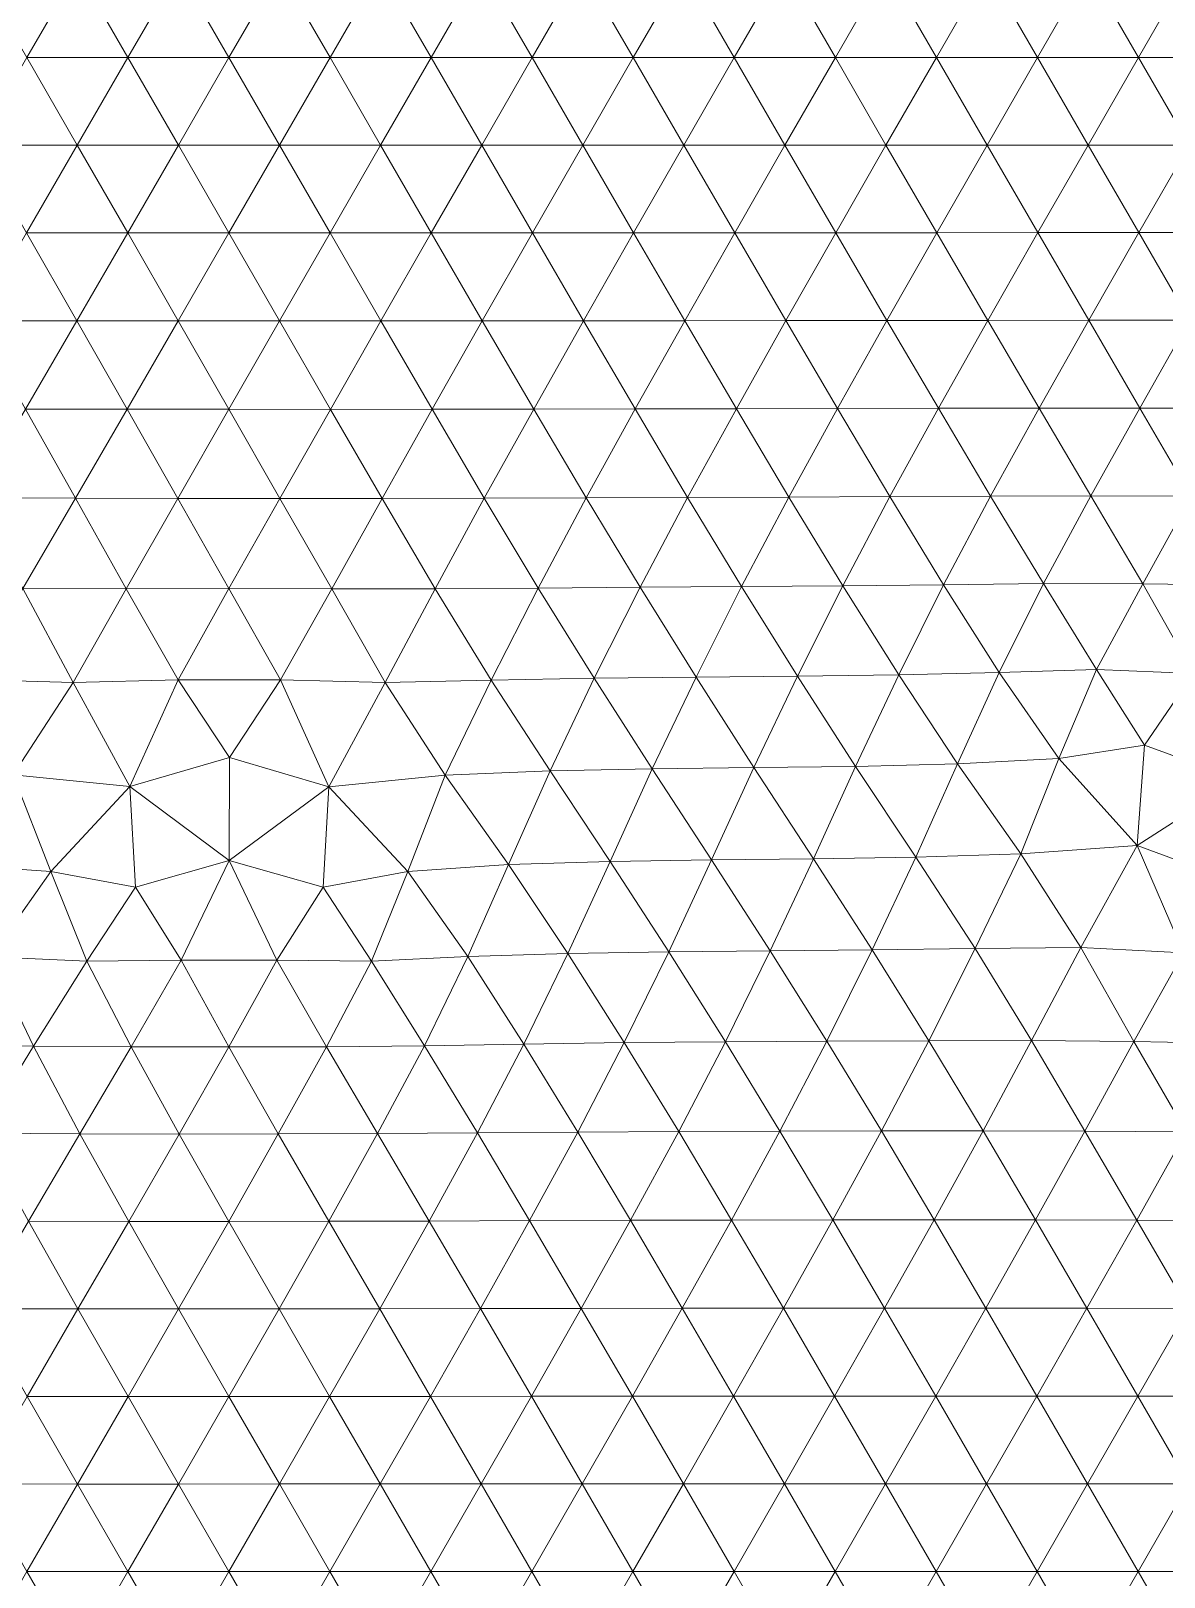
# Model space of a CAD drawing. Extents: x 1.2 to 53.9, y -43.5 to 3.2.
# Drawn here: x 8.108 to 10.351, y -28.434 to -25.373 of the extents above; entities that cross this region are included whole.
import ezdxf

# ---------------------------------------------------------------- set-up
doc = ezdxf.new("R2010")
doc.units = 0
doc.header["$MEASUREMENT"] = 0
doc.layers.add('layer', color=7, linetype='Continuous')

msp = doc.modelspace()

# ---------------------------------------------------------------- linework, layer by layer
at = {"layer": 'layer', "color": 47, "lineweight": 9}
for points in [[(8.1999, -25.2529), (7.9999, -25.2528), (8.0998, -25.4261)], [(8.2999, -25.4262), (8.1999, -25.2529), (8.0998, -25.4261)], [(8.4, -25.2529), (8.1999, -25.2529), (8.2999, -25.4262)], [(8.4999, -25.4262), (8.4, -25.2529), (8.2999, -25.4262)], [(8.6, -25.2529), (8.4, -25.2529), (8.4999, -25.4262)], [(8.7, -25.4262), (8.6, -25.2529), (8.4999, -25.4262)], [(8.8, -25.2529), (8.6, -25.2529), (8.7, -25.4262)], [(8.9001, -25.4262), (8.8, -25.2529), (8.7, -25.4262)], [(9, -25.2529), (8.8, -25.2529), (8.9001, -25.4262)], [(9.1001, -25.4262), (9, -25.2529), (8.9001, -25.4262)], [(9.2001, -25.2529), (9, -25.2529), (9.1001, -25.4262)], [(9.3002, -25.4262), (9.2001, -25.2529), (9.1001, -25.4262)], [(9.4001, -25.2529), (9.2001, -25.2529), (9.3002, -25.4262)], [(9.5002, -25.4261), (9.4001, -25.2529), (9.3002, -25.4262)], [(9.6001, -25.2528), (9.4001, -25.2529), (9.5002, -25.4261)], [(9.7003, -25.4261), (9.6001, -25.2528), (9.5002, -25.4261)], [(9.8001, -25.2528), (9.6001, -25.2528), (9.7003, -25.4261)], [(9.9002, -25.4261), (9.8001, -25.2528), (9.7003, -25.4261)], [(10.0001, -25.2528), (9.8001, -25.2528), (9.9002, -25.4261)], [(10.1002, -25.4261), (10.0001, -25.2528), (9.9002, -25.4261)], [(10.2001, -25.2528), (10.0001, -25.2528), (10.1002, -25.4261)], [(10.3002, -25.4261), (10.2001, -25.2528), (10.1002, -25.4261)], [(10.4001, -25.2528), (10.2001, -25.2528), (10.3002, -25.4261)], [(10.5002, -25.4261), (10.4001, -25.2528), (10.3002, -25.4261)], [(8.1997, -25.5996), (8.0998, -25.4261), (7.9996, -25.5995)], [(8.2999, -25.4262), (8.0998, -25.4261), (8.1997, -25.5996)], [(8.3998, -25.5996), (8.2999, -25.4262), (8.1997, -25.5996)], [(8.4999, -25.4262), (8.2999, -25.4262), (8.3998, -25.5996)], [(8.6, -25.5996), (8.4999, -25.4262), (8.3998, -25.5996)], [(8.7, -25.4262), (8.4999, -25.4262), (8.6, -25.5996)], [(8.8001, -25.5996), (8.7, -25.4262), (8.6, -25.5996)], [(8.9001, -25.4262), (8.7, -25.4262), (8.8001, -25.5996)], [(9.0003, -25.5996), (8.9001, -25.4262), (8.8001, -25.5996)], [(9.1001, -25.4262), (8.9001, -25.4262), (9.0003, -25.5996)], [(9.2004, -25.5996), (9.1001, -25.4262), (9.0003, -25.5996)], [(9.3002, -25.4262), (9.1001, -25.4262), (9.2004, -25.5996)], [(9.4005, -25.5995), (9.3002, -25.4262), (9.2004, -25.5996)], [(9.5002, -25.4261), (9.3002, -25.4262), (9.4005, -25.5995)], [(9.6005, -25.5995), (9.5002, -25.4261), (9.4005, -25.5995)], [(9.7003, -25.4261), (9.5002, -25.4261), (9.6005, -25.5995)], [(9.8005, -25.5994), (9.7003, -25.4261), (9.6005, -25.5995)], [(9.9002, -25.4261), (9.7003, -25.4261), (9.8005, -25.5994)], [(10.0005, -25.5994), (9.9002, -25.4261), (9.8005, -25.5994)], [(10.1002, -25.4261), (9.9002, -25.4261), (10.0005, -25.5994)], [(10.2004, -25.5994), (10.1002, -25.4261), (10.0005, -25.5994)], [(10.3002, -25.4261), (10.1002, -25.4261), (10.2004, -25.5994)], [(10.4004, -25.5993), (10.3002, -25.4261), (10.2004, -25.5994)], [(10.5002, -25.4261), (10.3002, -25.4261), (10.4004, -25.5993)], [(8.1997, -25.5996), (7.9996, -25.5995), (8.0993, -25.7731)], [(8.2995, -25.7732), (8.1997, -25.5996), (8.0993, -25.7731)], [(8.3998, -25.5996), (8.1997, -25.5996), (8.2995, -25.7732)], [(8.4998, -25.7733), (8.3998, -25.5996), (8.2995, -25.7732)], [(8.6, -25.5996), (8.3998, -25.5996), (8.4998, -25.7733)], [(8.7002, -25.7733), (8.6, -25.5996), (8.4998, -25.7733)], [(8.8001, -25.5996), (8.6, -25.5996), (8.7002, -25.7733)], [(8.9005, -25.7733), (8.8001, -25.5996), (8.7002, -25.7733)], [(9.0003, -25.5996), (8.8001, -25.5996), (8.9005, -25.7733)], [(9.1007, -25.7732), (9.0003, -25.5996), (8.9005, -25.7733)], [(9.2004, -25.5996), (9.0003, -25.5996), (9.1007, -25.7732)], [(9.3009, -25.7732), (9.2004, -25.5996), (9.1007, -25.7732)], [(9.4005, -25.5995), (9.2004, -25.5996), (9.3009, -25.7732)], [(9.5011, -25.7731), (9.4005, -25.5995), (9.3009, -25.7732)], [(9.6005, -25.5995), (9.4005, -25.5995), (9.5011, -25.7731)], [(9.7011, -25.7729), (9.6005, -25.5995), (9.5011, -25.7731)], [(9.8005, -25.5994), (9.6005, -25.5995), (9.7011, -25.7729)], [(9.9011, -25.7728), (9.8005, -25.5994), (9.7011, -25.7729)], [(10.0005, -25.5994), (9.8005, -25.5994), (9.9011, -25.7728)], [(10.101, -25.7727), (10.0005, -25.5994), (9.9011, -25.7728)], [(10.2004, -25.5994), (10.0005, -25.5994), (10.101, -25.7727)], [(10.3008, -25.7727), (10.2004, -25.5994), (10.101, -25.7727)], [(10.4004, -25.5993), (10.2004, -25.5994), (10.3008, -25.7727)], [(10.5007, -25.7727), (10.4004, -25.5993), (10.3008, -25.7727)], [(8.1989, -25.9472), (8.0993, -25.7731), (7.9984, -25.947)], [(8.2995, -25.7732), (8.0993, -25.7731), (8.1989, -25.9472)], [(8.3995, -25.9473), (8.2995, -25.7732), (8.1989, -25.9472)], [(8.4998, -25.7733), (8.2995, -25.7732), (8.3995, -25.9473)], [(8.6001, -25.9474), (8.4998, -25.7733), (8.3995, -25.9473)], [(8.7002, -25.7733), (8.4998, -25.7733), (8.6001, -25.9474)], [(8.8007, -25.9474), (8.7002, -25.7733), (8.6001, -25.9474)], [(8.9005, -25.7733), (8.7002, -25.7733), (8.8007, -25.9474)], [(9.0013, -25.9473), (8.9005, -25.7733), (8.8007, -25.9474)], [(9.1007, -25.7732), (8.9005, -25.7733), (9.0013, -25.9473)], [(9.2018, -25.9472), (9.1007, -25.7732), (9.0013, -25.9473)], [(9.3009, -25.7732), (9.1007, -25.7732), (9.2018, -25.9472)], [(9.4021, -25.947), (9.3009, -25.7732), (9.2018, -25.9472)], [(9.5011, -25.7731), (9.3009, -25.7732), (9.4021, -25.947)], [(9.6022, -25.9468), (9.5011, -25.7731), (9.4021, -25.947)], [(9.7011, -25.7729), (9.5011, -25.7731), (9.6022, -25.9468)], [(9.8022, -25.9465), (9.7011, -25.7729), (9.6022, -25.9468)], [(9.9011, -25.7728), (9.7011, -25.7729), (9.8022, -25.9465)], [(10.002, -25.9463), (9.9011, -25.7728), (9.8022, -25.9465)], [(10.101, -25.7727), (9.9011, -25.7728), (10.002, -25.9463)], [(10.2018, -25.9462), (10.101, -25.7727), (10.002, -25.9463)], [(10.3008, -25.7727), (10.101, -25.7727), (10.2018, -25.9462)], [(10.4015, -25.9462), (10.3008, -25.7727), (10.2018, -25.9462)], [(10.5007, -25.7727), (10.3008, -25.7727), (10.4015, -25.9462)], [(8.1989, -25.9472), (7.9984, -25.947), (8.0974, -26.122)], [(8.2985, -26.1222), (8.1989, -25.9472), (8.0974, -26.122)], [(8.3995, -25.9473), (8.1989, -25.9472), (8.2985, -26.1222)], [(8.4997, -26.1223), (8.3995, -25.9473), (8.2985, -26.1222)], [(8.6001, -25.9474), (8.3995, -25.9473), (8.4997, -26.1223)], [(8.7009, -26.1224), (8.6001, -25.9474), (8.4997, -26.1223)], [(8.8007, -25.9474), (8.6001, -25.9474), (8.7009, -26.1224)], [(8.9021, -26.1223), (8.8007, -25.9474), (8.7009, -26.1224)], [(9.0013, -25.9473), (8.8007, -25.9474), (8.9021, -26.1223)], [(9.1032, -26.122), (9.0013, -25.9473), (8.9021, -26.1223)], [(9.2018, -25.9472), (9.0013, -25.9473), (9.1032, -26.122)], [(9.3039, -26.1217), (9.2018, -25.9472), (9.1032, -26.122)], [(9.4021, -25.947), (9.2018, -25.9472), (9.3039, -26.1217)], [(9.5043, -26.1213), (9.4021, -25.947), (9.3039, -26.1217)], [(9.6022, -25.9468), (9.4021, -25.947), (9.5043, -26.1213)], [(9.7044, -26.1208), (9.6022, -25.9468), (9.5043, -26.1213)], [(9.8022, -25.9465), (9.6022, -25.9468), (9.7044, -26.1208)], [(9.9042, -26.1203), (9.8022, -25.9465), (9.7044, -26.1208)], [(10.002, -25.9463), (9.8022, -25.9465), (9.9042, -26.1203)], [(10.1036, -26.1199), (10.002, -25.9463), (9.9042, -26.1203)], [(10.2018, -25.9462), (10.002, -25.9463), (10.1036, -26.1199)], [(10.303, -26.1199), (10.2018, -25.9462), (10.1036, -26.1199)], [(10.4015, -25.9462), (10.2018, -25.9462), (10.303, -26.1199)], [(10.5026, -26.1201), (10.4015, -25.9462), (10.303, -26.1199)], [(8.1964, -26.2985), (8.0974, -26.122), (7.9942, -26.2978)], [(8.2985, -26.1222), (8.0974, -26.122), (8.1964, -26.2985)], [(8.3987, -26.2986), (8.2985, -26.1222), (8.1964, -26.2985)], [(8.4997, -26.1223), (8.2985, -26.1222), (8.3987, -26.2986)], [(8.6008, -26.2987), (8.4997, -26.1223), (8.3987, -26.2986)], [(8.7009, -26.1224), (8.4997, -26.1223), (8.6008, -26.2987)], [(8.8031, -26.2988), (8.7009, -26.1224), (8.6008, -26.2987)], [(8.9021, -26.1223), (8.7009, -26.1224), (8.8031, -26.2988)], [(9.0053, -26.2984), (8.9021, -26.1223), (8.8031, -26.2988)], [(9.1032, -26.122), (8.9021, -26.1223), (9.0053, -26.2984)], [(9.207, -26.2977), (9.1032, -26.122), (9.0053, -26.2984)], [(9.3039, -26.1217), (9.1032, -26.122), (9.207, -26.2977)], [(9.4079, -26.2969), (9.3039, -26.1217), (9.207, -26.2977)], [(9.5043, -26.1213), (9.3039, -26.1217), (9.4079, -26.2969)], [(9.6083, -26.2961), (9.5043, -26.1213), (9.4079, -26.2969)], [(9.7044, -26.1208), (9.5043, -26.1213), (9.6083, -26.2961)], [(9.8082, -26.2951), (9.7044, -26.1208), (9.6083, -26.2961)], [(9.9042, -26.1203), (9.7044, -26.1208), (9.8082, -26.2951)], [(10.0074, -26.2941), (9.9042, -26.1203), (9.8082, -26.2951)], [(10.1036, -26.1199), (9.9042, -26.1203), (10.0074, -26.2941)], [(10.206, -26.2936), (10.1036, -26.1199), (10.0074, -26.2941)], [(10.303, -26.1199), (10.1036, -26.1199), (10.206, -26.2936)], [(10.4048, -26.2942), (10.303, -26.1199), (10.206, -26.2936)], [(10.5026, -26.1201), (10.303, -26.1199), (10.4048, -26.2942)], [(8.1964, -26.2985), (7.9942, -26.2978), (8.0917, -26.4771)], [(8.2965, -26.4775), (8.1964, -26.2985), (8.0917, -26.4771)], [(8.3987, -26.2986), (8.1964, -26.2985), (8.2965, -26.4775)], [(8.5, -26.4769), (8.3987, -26.2986), (8.2965, -26.4775)], [(8.6008, -26.2987), (8.3987, -26.2986), (8.5, -26.4769)], [(8.7035, -26.4778), (8.6008, -26.2987), (8.5, -26.4769)], [(8.8031, -26.2988), (8.6008, -26.2987), (8.7035, -26.4778)], [(8.9081, -26.4778), (8.8031, -26.2988), (8.7035, -26.4778)], [(9.0053, -26.2984), (8.8031, -26.2988), (8.9081, -26.4778)], [(9.1118, -26.476), (9.0053, -26.2984), (8.9081, -26.4778)], [(9.207, -26.2977), (9.0053, -26.2984), (9.1118, -26.476)], [(9.3139, -26.4744), (9.207, -26.2977), (9.1118, -26.476)], [(9.4079, -26.2969), (9.207, -26.2977), (9.3139, -26.4744)], [(9.5148, -26.4731), (9.4079, -26.2969), (9.3139, -26.4744)], [(9.6083, -26.2961), (9.4079, -26.2969), (9.5148, -26.4731)], [(9.7151, -26.4716), (9.6083, -26.2961), (9.5148, -26.4731)], [(9.8082, -26.2951), (9.6083, -26.2961), (9.7151, -26.4716)], [(9.9145, -26.4695), (9.8082, -26.2951), (9.7151, -26.4716)], [(10.0074, -26.2941), (9.8082, -26.2951), (9.9145, -26.4695)], [(10.1122, -26.4672), (10.0074, -26.2941), (9.9145, -26.4695)], [(10.206, -26.2936), (10.0074, -26.2941), (10.1122, -26.4672)], [(10.3086, -26.4677), (10.206, -26.2936), (10.1122, -26.4672)], [(10.4048, -26.2942), (10.206, -26.2936), (10.3086, -26.4677)], [(10.5073, -26.4707), (10.4048, -26.2942), (10.3086, -26.4677)], [(9.9145, -26.4695), (9.7151, -26.4716), (9.8258, -26.6477)], [(10.0246, -26.643), (9.9145, -26.4695), (9.8258, -26.6477)], [(10.1122, -26.4672), (9.9145, -26.4695), (10.0246, -26.643)], [(10.2173, -26.637), (10.1122, -26.4672), (10.0246, -26.643)], [(10.3086, -26.4677), (10.1122, -26.4672), (10.2173, -26.637)], [(10.4089, -26.645), (10.3086, -26.4677), (10.2173, -26.637)], [(10.5073, -26.4707), (10.3086, -26.4677), (10.4089, -26.645)], [(8.1913, -26.6627), (8.0917, -26.4771), (7.9815, -26.6573)], [(8.2965, -26.4775), (8.0917, -26.4771), (8.1913, -26.6627)], [(8.3992, -26.6579), (8.2965, -26.4775), (8.1913, -26.6627)], [(8.5, -26.4769), (8.2965, -26.4775), (8.3992, -26.6579)], [(8.6017, -26.658), (8.5, -26.4769), (8.3992, -26.6579)], [(8.7035, -26.4778), (8.5, -26.4769), (8.6017, -26.658)], [(8.8093, -26.6633), (8.7035, -26.4778), (8.6017, -26.658)], [(8.9081, -26.4778), (8.7035, -26.4778), (8.8093, -26.6633)], [(9.0187, -26.6582), (8.9081, -26.4778), (8.8093, -26.6633)], [(9.1118, -26.476), (8.9081, -26.4778), (9.0187, -26.6582)], [(9.2229, -26.6545), (9.1118, -26.476), (9.0187, -26.6582)], [(9.3139, -26.4744), (9.1118, -26.476), (9.2229, -26.6545)], [(9.4246, -26.6523), (9.3139, -26.4744), (9.2229, -26.6545)], [(9.5148, -26.4731), (9.3139, -26.4744), (9.4246, -26.6523)], [(9.6255, -26.6505), (9.5148, -26.4731), (9.4246, -26.6523)], [(9.7151, -26.4716), (9.5148, -26.4731), (9.6255, -26.6505)], [(9.8258, -26.6477), (9.7151, -26.4716), (9.6255, -26.6505)], [(9.4246, -26.6523), (9.2229, -26.6545), (9.338, -26.8338)], [(9.5391, -26.8315), (9.4246, -26.6523), (9.338, -26.8338)], [(9.6255, -26.6505), (9.4246, -26.6523), (9.5391, -26.8315)], [(9.7403, -26.829), (9.6255, -26.6505), (9.5391, -26.8315)], [(9.8258, -26.6477), (9.6255, -26.6505), (9.7403, -26.829)], [(9.9421, -26.8241), (9.8258, -26.6477), (9.7403, -26.829)], [(10.0246, -26.643), (9.8258, -26.6477), (9.9421, -26.8241)], [(10.1424, -26.8133), (10.0246, -26.643), (9.9421, -26.8241)], [(10.2173, -26.637), (10.0246, -26.643), (10.1424, -26.8133)], [(10.3124, -26.7872), (10.2173, -26.637), (10.1424, -26.8133)], [(10.4089, -26.645), (10.2173, -26.637), (10.3124, -26.7872)], [(10.5004, -26.8554), (10.4089, -26.645), (10.3124, -26.7872)], [(8.1913, -26.6627), (7.9815, -26.6573), (8.073, -26.8459)], [(8.304, -26.869), (8.1913, -26.6627), (8.073, -26.8459)], [(8.3992, -26.6579), (8.1913, -26.6627), (8.304, -26.869)], [(8.5008, -26.8117), (8.3992, -26.6579), (8.304, -26.869)], [(8.6017, -26.658), (8.3992, -26.6579), (8.5008, -26.8117)], [(8.6976, -26.8693), (8.6017, -26.658), (8.5008, -26.8117)], [(8.8093, -26.6633), (8.6017, -26.658), (8.6976, -26.8693)], [(8.9281, -26.8464), (8.8093, -26.6633), (8.6976, -26.8693)], [(9.0187, -26.6582), (8.8093, -26.6633), (8.9281, -26.8464)], [(9.1355, -26.8376), (9.0187, -26.6582), (8.9281, -26.8464)], [(9.2229, -26.6545), (9.0187, -26.6582), (9.1355, -26.8376)], [(9.338, -26.8338), (9.2229, -26.6545), (9.1355, -26.8376)], [(10.3124, -26.7872), (10.1424, -26.8133), (10.2976, -26.9859)], [(10.5004, -26.8554), (10.3124, -26.7872), (10.2976, -26.9859)], [(8.5008, -26.8117), (8.304, -26.869), (8.5007, -27.0152)], [(8.6976, -26.8693), (8.5008, -26.8117), (8.5007, -27.0152)], [(9.338, -26.8338), (9.1355, -26.8376), (9.2545, -27.0172)], [(9.2545, -27.0172), (9.4554, -27.0142), (9.338, -26.8338)], [(9.5391, -26.8315), (9.338, -26.8338), (9.4554, -27.0142)], [(9.4554, -27.0142), (9.6567, -27.012), (9.5391, -26.8315)], [(9.7403, -26.829), (9.5391, -26.8315), (9.6567, -27.012)], [(9.6567, -27.012), (9.8596, -27.0087), (9.7403, -26.829)], [(9.9421, -26.8241), (9.7403, -26.829), (9.8596, -27.0087)], [(9.8596, -27.0087), (10.0674, -27.0021), (9.9421, -26.8241)], [(10.1424, -26.8133), (9.9421, -26.8241), (10.0674, -27.0021)], [(10.0674, -27.0021), (10.2976, -26.9859), (10.1424, -26.8133)], [(7.9475, -27.0231), (8.1472, -27.037), (8.073, -26.8459)], [(8.304, -26.869), (8.073, -26.8459), (8.1472, -27.037)], [(8.9281, -26.8464), (8.6976, -26.8693), (8.8541, -27.0372)], [(8.8541, -27.0372), (9.0533, -27.0234), (8.9281, -26.8464)], [(9.1355, -26.8376), (8.9281, -26.8464), (9.0533, -27.0234)], [(9.0533, -27.0234), (9.2545, -27.0172), (9.1355, -26.8376)], [(10.2976, -26.9859), (10.4857, -27.0549), (10.5004, -26.8554)], [(8.1472, -27.037), (8.3149, -27.0684), (8.304, -26.869)], [(8.3149, -27.0684), (8.5007, -27.0152), (8.304, -26.869)], [(8.5007, -27.0152), (8.6864, -27.0684), (8.6976, -26.8693)], [(8.6864, -27.0684), (8.8541, -27.0372), (8.6976, -26.8693)], [(10.0674, -27.0021), (10.1859, -27.1876), (10.2976, -26.9859)], [(10.1859, -27.1876), (10.3895, -27.1982), (10.2976, -26.9859)], [(10.2976, -26.9859), (10.3895, -27.1982), (10.4857, -27.0549)], [(8.3149, -27.0684), (8.4056, -27.2127), (8.5007, -27.0152)], [(8.4056, -27.2127), (8.5948, -27.2126), (8.5007, -27.0152)], [(8.5007, -27.0152), (8.5948, -27.2126), (8.6864, -27.0684)], [(9.0533, -27.0234), (9.1707, -27.1995), (9.2545, -27.0172)], [(9.1707, -27.1995), (9.3706, -27.1962), (9.2545, -27.0172)], [(9.2545, -27.0172), (9.3706, -27.1962), (9.4554, -27.0142)], [(9.3706, -27.1962), (9.5713, -27.1942), (9.4554, -27.0142)], [(9.4554, -27.0142), (9.5713, -27.1942), (9.6567, -27.012)], [(9.5713, -27.1942), (9.7731, -27.1923), (9.6567, -27.012)], [(9.6567, -27.012), (9.7731, -27.1923), (9.8596, -27.0087)], [(9.7731, -27.1923), (9.9773, -27.1898), (9.8596, -27.0087)], [(9.8596, -27.0087), (9.9773, -27.1898), (10.0674, -27.0021)], [(9.9773, -27.1898), (10.1859, -27.1876), (10.0674, -27.0021)], [(7.9475, -27.0231), (8.0277, -27.2058), (8.1472, -27.037)], [(8.0277, -27.2058), (8.2185, -27.2147), (8.1472, -27.037)], [(8.1472, -27.037), (8.2185, -27.2147), (8.3149, -27.0684)], [(8.6864, -27.0684), (8.782, -27.2145), (8.8541, -27.0372)], [(8.782, -27.2145), (8.9728, -27.2056), (8.8541, -27.0372)], [(8.8541, -27.0372), (8.9728, -27.2056), (9.0533, -27.0234)], [(8.9728, -27.2056), (9.1707, -27.1995), (9.0533, -27.0234)], [(8.2185, -27.2147), (8.4056, -27.2127), (8.3149, -27.0684)], [(8.5948, -27.2126), (8.782, -27.2145), (8.6864, -27.0684)], [(8.9728, -27.2056), (9.0835, -27.3785), (9.1707, -27.1995)], [(9.0835, -27.3785), (9.2825, -27.3758), (9.1707, -27.1995)], [(9.1707, -27.1995), (9.2825, -27.3758), (9.3706, -27.1962)], [(9.2825, -27.3758), (9.4826, -27.3742), (9.3706, -27.1962)], [(9.3706, -27.1962), (9.4826, -27.3742), (9.5713, -27.1942)], [(9.4826, -27.3742), (9.6834, -27.373), (9.5713, -27.1942)], [(9.5713, -27.1942), (9.6834, -27.373), (9.7731, -27.1923)], [(9.6834, -27.373), (9.8854, -27.372), (9.7731, -27.1923)], [(9.7731, -27.1923), (9.8854, -27.372), (9.9773, -27.1898)], [(9.8854, -27.372), (10.0886, -27.3714), (9.9773, -27.1898)], [(9.9773, -27.1898), (10.0886, -27.3714), (10.1859, -27.1876)], [(10.0886, -27.3714), (10.2913, -27.3736), (10.1859, -27.1876)], [(10.1859, -27.1876), (10.2913, -27.3736), (10.3895, -27.1982)], [(10.2913, -27.3736), (10.491, -27.3774), (10.3895, -27.1982)], [(7.9164, -27.3789), (8.1128, -27.3825), (8.0277, -27.2058)], [(8.0277, -27.2058), (8.1128, -27.3825), (8.2185, -27.2147)], [(8.1128, -27.3825), (8.3066, -27.3844), (8.2185, -27.2147)], [(8.2185, -27.2147), (8.3066, -27.3844), (8.4056, -27.2127)], [(8.3066, -27.3844), (8.4997, -27.3843), (8.4056, -27.2127)], [(8.4056, -27.2127), (8.4997, -27.3843), (8.5948, -27.2126)], [(8.4997, -27.3843), (8.6929, -27.3841), (8.5948, -27.2126)], [(8.5948, -27.2126), (8.6929, -27.3841), (8.782, -27.2145)], [(8.6929, -27.3841), (8.8869, -27.3821), (8.782, -27.2145)], [(8.782, -27.2145), (8.8869, -27.3821), (8.9728, -27.2056)], [(8.8869, -27.3821), (9.0835, -27.3785), (8.9728, -27.2056)], [(7.9164, -27.3789), (8.0077, -27.555), (8.1128, -27.3825)], [(8.0077, -27.555), (8.205, -27.5563), (8.1128, -27.3825)], [(8.1128, -27.3825), (8.205, -27.5563), (8.3066, -27.3844)], [(8.205, -27.5563), (8.4014, -27.5568), (8.3066, -27.3844)], [(8.3066, -27.3844), (8.4014, -27.5568), (8.4997, -27.3843)], [(8.4014, -27.5568), (8.5977, -27.5566), (8.4997, -27.3843)], [(8.4997, -27.3843), (8.5977, -27.5566), (8.6929, -27.3841)], [(8.5977, -27.5566), (8.7942, -27.5559), (8.6929, -27.3841)], [(8.6929, -27.3841), (8.7942, -27.5559), (8.8869, -27.3821)], [(8.7942, -27.5559), (8.9918, -27.5545), (8.8869, -27.3821)], [(8.8869, -27.3821), (8.9918, -27.5545), (9.0835, -27.3785)], [(8.9918, -27.5545), (9.1905, -27.5529), (9.0835, -27.3785)], [(9.0835, -27.3785), (9.1905, -27.5529), (9.2825, -27.3758)], [(9.1905, -27.5529), (9.3902, -27.5517), (9.2825, -27.3758)], [(9.2825, -27.3758), (9.3902, -27.5517), (9.4826, -27.3742)], [(9.3902, -27.5517), (9.5905, -27.551), (9.4826, -27.3742)], [(9.4826, -27.3742), (9.5905, -27.551), (9.6834, -27.373)], [(9.5905, -27.551), (9.7913, -27.5505), (9.6834, -27.373)], [(9.6834, -27.373), (9.7913, -27.5505), (9.8854, -27.372)], [(9.7913, -27.5505), (9.9926, -27.5502), (9.8854, -27.372)], [(9.8854, -27.372), (9.9926, -27.5502), (10.0886, -27.3714)], [(9.9926, -27.5502), (10.1941, -27.5508), (10.0886, -27.3714)], [(10.0886, -27.3714), (10.1941, -27.5508), (10.2913, -27.3736)], [(10.1941, -27.5508), (10.3947, -27.5521), (10.2913, -27.3736)], [(10.2913, -27.3736), (10.3947, -27.5521), (10.491, -27.3774)], [(8.0077, -27.555), (8.1032, -27.7292), (8.205, -27.5563)], [(8.1032, -27.7292), (8.3015, -27.7297), (8.205, -27.5563)], [(8.205, -27.5563), (8.3015, -27.7297), (8.4014, -27.5568)], [(8.3015, -27.7297), (8.4995, -27.7297), (8.4014, -27.5568)], [(8.4014, -27.5568), (8.4995, -27.7297), (8.5977, -27.5566)], [(8.4995, -27.7297), (8.6977, -27.7294), (8.5977, -27.5566)], [(8.5977, -27.5566), (8.6977, -27.7294), (8.7942, -27.5559)], [(8.6977, -27.7294), (8.8962, -27.7289), (8.7942, -27.5559)], [(8.7942, -27.5559), (8.8962, -27.7289), (8.9918, -27.5545)], [(8.8962, -27.7289), (9.0952, -27.7281), (8.9918, -27.5545)], [(8.9918, -27.5545), (9.0952, -27.7281), (9.1905, -27.5529)], [(9.0952, -27.7281), (9.2948, -27.7274), (9.1905, -27.5529)], [(9.1905, -27.5529), (9.2948, -27.7274), (9.3902, -27.5517)], [(9.2948, -27.7274), (9.4948, -27.7269), (9.3902, -27.5517)], [(9.3902, -27.5517), (9.4948, -27.7269), (9.5905, -27.551)], [(9.4948, -27.7269), (9.6951, -27.7266), (9.5905, -27.551)], [(9.5905, -27.551), (9.6951, -27.7266), (9.7913, -27.5505)], [(9.6951, -27.7266), (9.8957, -27.7265), (9.7913, -27.5505)], [(9.7913, -27.5505), (9.8957, -27.7265), (9.9926, -27.5502)], [(9.8957, -27.7265), (10.0964, -27.7266), (9.9926, -27.5502)], [(9.9926, -27.5502), (10.0964, -27.7266), (10.1941, -27.5508)], [(10.0964, -27.7266), (10.2969, -27.7271), (10.1941, -27.5508)], [(10.1941, -27.5508), (10.2969, -27.7271), (10.3947, -27.5521)], [(10.2969, -27.7271), (10.497, -27.7276), (10.3947, -27.5521)], [(8.0018, -27.9025), (8.2011, -27.9028), (8.1032, -27.7292)], [(8.1032, -27.7292), (8.2011, -27.9028), (8.3015, -27.7297)], [(8.2011, -27.9028), (8.4001, -27.9029), (8.3015, -27.7297)], [(8.3015, -27.7297), (8.4001, -27.9029), (8.4995, -27.7297)], [(8.4001, -27.9029), (8.5992, -27.9028), (8.4995, -27.7297)], [(8.4995, -27.7297), (8.5992, -27.9028), (8.6977, -27.7294)], [(8.5992, -27.9028), (8.7983, -27.9026), (8.6977, -27.7294)], [(8.6977, -27.7294), (8.7983, -27.9026), (8.8962, -27.7289)], [(8.7983, -27.9026), (8.9977, -27.9023), (8.8962, -27.7289)], [(8.8962, -27.7289), (8.9977, -27.9023), (9.0952, -27.7281)], [(8.9977, -27.9023), (9.1974, -27.9019), (9.0952, -27.7281)], [(9.0952, -27.7281), (9.1974, -27.9019), (9.2948, -27.7274)], [(9.1974, -27.9019), (9.3973, -27.9016), (9.2948, -27.7274)], [(9.2948, -27.7274), (9.3973, -27.9016), (9.4948, -27.7269)], [(9.3973, -27.9016), (9.5974, -27.9014), (9.4948, -27.7269)], [(9.4948, -27.7269), (9.5974, -27.9014), (9.6951, -27.7266)], [(9.5974, -27.9014), (9.7977, -27.9013), (9.6951, -27.7266)], [(9.6951, -27.7266), (9.7977, -27.9013), (9.8957, -27.7265)], [(9.7977, -27.9013), (9.998, -27.9014), (9.8957, -27.7265)], [(9.8957, -27.7265), (9.998, -27.9014), (10.0964, -27.7266)], [(9.998, -27.9014), (10.1982, -27.9015), (10.0964, -27.7266)], [(10.0964, -27.7266), (10.1982, -27.9015), (10.2969, -27.7271)], [(10.1982, -27.9015), (10.3984, -27.9017), (10.2969, -27.7271)], [(10.2969, -27.7271), (10.3984, -27.9017), (10.497, -27.7276)], [(8.0018, -27.9025), (8.1007, -28.076), (8.2011, -27.9028)], [(8.1007, -28.076), (8.3002, -28.0761), (8.2011, -27.9028)], [(8.2011, -27.9028), (8.3002, -28.0761), (8.4001, -27.9029)], [(8.3002, -28.0761), (8.4998, -28.0761), (8.4001, -27.9029)], [(8.4001, -27.9029), (8.4998, -28.0761), (8.5992, -27.9028)], [(8.4998, -28.0761), (8.6993, -28.076), (8.5992, -27.9028)], [(8.5992, -27.9028), (8.6993, -28.076), (8.7983, -27.9026)], [(8.6993, -28.076), (8.899, -28.0759), (8.7983, -27.9026)], [(8.7983, -27.9026), (8.899, -28.0759), (8.9977, -27.9023)], [(8.899, -28.0759), (9.0988, -28.0757), (8.9977, -27.9023)], [(8.9977, -27.9023), (9.0988, -28.0757), (9.1974, -27.9019)], [(9.0988, -28.0757), (9.2987, -28.0756), (9.1974, -27.9019)], [(9.1974, -27.9019), (9.2987, -28.0756), (9.3973, -27.9016)], [(9.2987, -28.0756), (9.4987, -28.0755), (9.3973, -27.9016)], [(9.3973, -27.9016), (9.4987, -28.0755), (9.5974, -27.9014)], [(9.4987, -28.0755), (9.6988, -28.0754), (9.5974, -27.9014)], [(9.5974, -27.9014), (9.6988, -28.0754), (9.7977, -27.9013)], [(9.6988, -28.0754), (9.8989, -28.0754), (9.7977, -27.9013)], [(9.7977, -27.9013), (9.8989, -28.0754), (9.998, -27.9014)], [(9.8989, -28.0754), (10.099, -28.0754), (9.998, -27.9014)], [(9.998, -27.9014), (10.099, -28.0754), (10.1982, -27.9015)], [(10.099, -28.0754), (10.2992, -28.0755), (10.1982, -27.9015)], [(10.1982, -27.9015), (10.2992, -28.0755), (10.3984, -27.9017)], [(10.2992, -28.0755), (10.4992, -28.0756), (10.3984, -27.9017)], [(8.0004, -28.2493), (8.2002, -28.2494), (8.1007, -28.076)], [(8.1007, -28.076), (8.2002, -28.2494), (8.3002, -28.0761)], [(8.2002, -28.2494), (8.4, -28.2494), (8.3002, -28.0761)], [(8.3002, -28.0761), (8.4, -28.2494), (8.4998, -28.0761)], [(8.4, -28.2494), (8.5998, -28.2493), (8.4998, -28.0761)], [(8.4998, -28.0761), (8.5998, -28.2493), (8.6993, -28.076)], [(8.5998, -28.2493), (8.7996, -28.2493), (8.6993, -28.076)], [(8.6993, -28.076), (8.7996, -28.2493), (8.899, -28.0759)], [(8.7996, -28.2493), (8.9994, -28.2492), (8.899, -28.0759)], [(8.899, -28.0759), (8.9994, -28.2492), (9.0988, -28.0757)], [(8.9994, -28.2492), (9.1994, -28.2491), (9.0988, -28.0757)], [(9.0988, -28.0757), (9.1994, -28.2491), (9.2987, -28.0756)], [(9.1994, -28.2491), (9.3994, -28.2491), (9.2987, -28.0756)], [(9.2987, -28.0756), (9.3994, -28.2491), (9.4987, -28.0755)], [(9.3994, -28.2491), (9.5994, -28.249), (9.4987, -28.0755)], [(9.4987, -28.0755), (9.5994, -28.249), (9.6988, -28.0754)], [(9.5994, -28.249), (9.7994, -28.249), (9.6988, -28.0754)], [(9.6988, -28.0754), (9.7994, -28.249), (9.8989, -28.0754)], [(9.7994, -28.249), (9.9995, -28.249), (9.8989, -28.0754)], [(9.8989, -28.0754), (9.9995, -28.249), (10.099, -28.0754)], [(9.9995, -28.249), (10.1996, -28.2491), (10.099, -28.0754)], [(10.099, -28.0754), (10.1996, -28.2491), (10.2992, -28.0755)], [(10.1996, -28.2491), (10.3996, -28.2491), (10.2992, -28.0755)], [(10.2992, -28.0755), (10.3996, -28.2491), (10.4992, -28.0756)], [(8.0004, -28.2493), (8.1001, -28.4226), (8.2002, -28.2494)], [(8.1001, -28.4226), (8.3, -28.4226), (8.2002, -28.2494)], [(8.2002, -28.2494), (8.3, -28.4226), (8.4, -28.2494)], [(8.3, -28.4226), (8.4999, -28.4226), (8.4, -28.2494)], [(8.4, -28.2494), (8.4999, -28.4226), (8.5998, -28.2493)], [(8.4999, -28.4226), (8.6998, -28.4226), (8.5998, -28.2493)], [(8.5998, -28.2493), (8.6998, -28.4226), (8.7996, -28.2493)], [(8.6998, -28.4226), (8.8997, -28.4226), (8.7996, -28.2493)], [(8.7996, -28.2493), (8.8997, -28.4226), (8.9994, -28.2492)], [(8.8997, -28.4226), (9.0997, -28.4225), (8.9994, -28.2492)], [(8.9994, -28.2492), (9.0997, -28.4225), (9.1994, -28.2491)], [(9.0997, -28.4225), (9.2997, -28.4225), (9.1994, -28.2491)], [(9.1994, -28.2491), (9.2997, -28.4225), (9.3994, -28.2491)], [(9.2997, -28.4225), (9.4997, -28.4225), (9.3994, -28.2491)], [(9.3994, -28.2491), (9.4997, -28.4225), (9.5994, -28.249)], [(9.4997, -28.4225), (9.6997, -28.4225), (9.5994, -28.249)], [(9.5994, -28.249), (9.6997, -28.4225), (9.7994, -28.249)], [(9.6997, -28.4225), (9.8997, -28.4225), (9.7994, -28.249)], [(9.7994, -28.249), (9.8997, -28.4225), (9.9995, -28.249)], [(9.8997, -28.4225), (10.0998, -28.4225), (9.9995, -28.249)], [(9.9995, -28.249), (10.0998, -28.4225), (10.1996, -28.2491)], [(10.0998, -28.4225), (10.2998, -28.4225), (10.1996, -28.2491)], [(10.1996, -28.2491), (10.2998, -28.4225), (10.3996, -28.2491)], [(10.2998, -28.4225), (10.4998, -28.4225), (10.3996, -28.2491)], [(8.0001, -28.5958), (8.2, -28.5958), (8.1001, -28.4226)], [(8.1001, -28.4226), (8.2, -28.5958), (8.3, -28.4226)], [(8.2, -28.5958), (8.4, -28.5958), (8.3, -28.4226)], [(8.3, -28.4226), (8.4, -28.5958), (8.4999, -28.4226)], [(8.4, -28.5958), (8.5999, -28.5958), (8.4999, -28.4226)], [(8.4999, -28.4226), (8.5999, -28.5958), (8.6998, -28.4226)], [(8.5999, -28.5958), (8.7999, -28.5958), (8.6998, -28.4226)], [(8.6998, -28.4226), (8.7999, -28.5958), (8.8997, -28.4226)], [(8.7999, -28.5958), (8.9999, -28.5958), (8.8997, -28.4226)], [(8.8997, -28.4226), (8.9999, -28.5958), (9.0997, -28.4225)], [(8.9999, -28.5958), (9.1999, -28.5958), (9.0997, -28.4225)], [(9.0997, -28.4225), (9.1999, -28.5958), (9.2997, -28.4225)], [(9.1999, -28.5958), (9.3999, -28.5958), (9.2997, -28.4225)], [(9.2997, -28.4225), (9.3999, -28.5958), (9.4997, -28.4225)], [(9.3999, -28.5958), (9.5999, -28.5958), (9.4997, -28.4225)], [(9.4997, -28.4225), (9.5999, -28.5958), (9.6997, -28.4225)], [(9.5999, -28.5958), (9.7999, -28.5958), (9.6997, -28.4225)], [(9.6997, -28.4225), (9.7999, -28.5958), (9.8997, -28.4225)], [(9.7999, -28.5958), (9.9999, -28.5958), (9.8997, -28.4225)], [(9.8997, -28.4225), (9.9999, -28.5958), (10.0998, -28.4225)], [(9.9999, -28.5958), (10.1999, -28.5958), (10.0998, -28.4225)], [(10.0998, -28.4225), (10.1999, -28.5958), (10.2998, -28.4225)], [(10.1999, -28.5958), (10.3999, -28.5958), (10.2998, -28.4225)], [(10.2998, -28.4225), (10.3999, -28.5958), (10.4998, -28.4225)]]:
    msp.add_3dface(points, dxfattribs=at)

doc.saveas('drawing.dxf')
